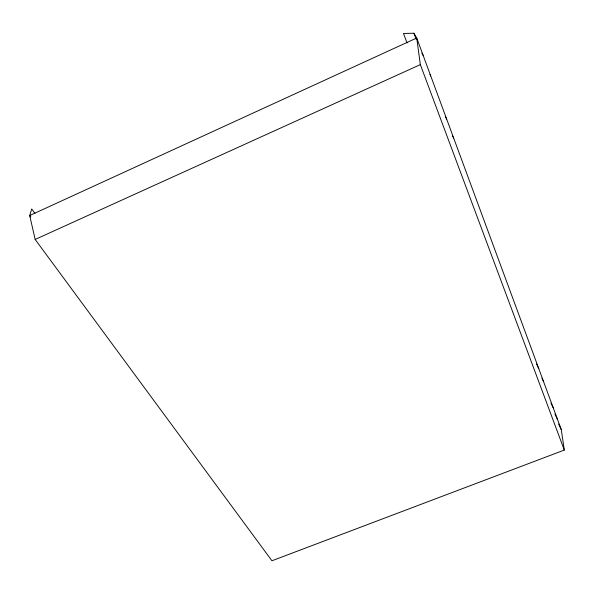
<?xml version="1.0" encoding="UTF-8"?>
<svg xmlns="http://www.w3.org/2000/svg" width="594" height="594" viewBox="0 0 594 594"><rect width="100%" height="100%" fill="white"/><g stroke="black" fill="none" stroke-linecap="round" stroke-linejoin="round"><path stroke-width="0.89" d="M34.942 213.402L31.727 208.954L29.7 215.54L35.157 239.449L420.329 64.62L416.728 37.994L413.921 33.234L403.497 33.464L407.09 43.006M30.784 217.033L29.7 215.54L416.728 37.994L561.263 429.566L564.3 450.066L271.941 560.766L35.157 239.449M421.889 53.185L423.114 55.294M429.937 74.562L430.769 76.025M445.366 116.743L446.658 119.09M452.338 135.603L453.645 138.016M536.523 364.003L538.773 368.644M541.936 378.178L543.443 381.296M550.972 403.103L553.244 407.84M554.937 414.07L557.588 419.616M558.612 423.997L561.263 429.566M420.329 64.62L564.3 450.066M413.921 33.234L416.142 39.234"/></g></svg>
